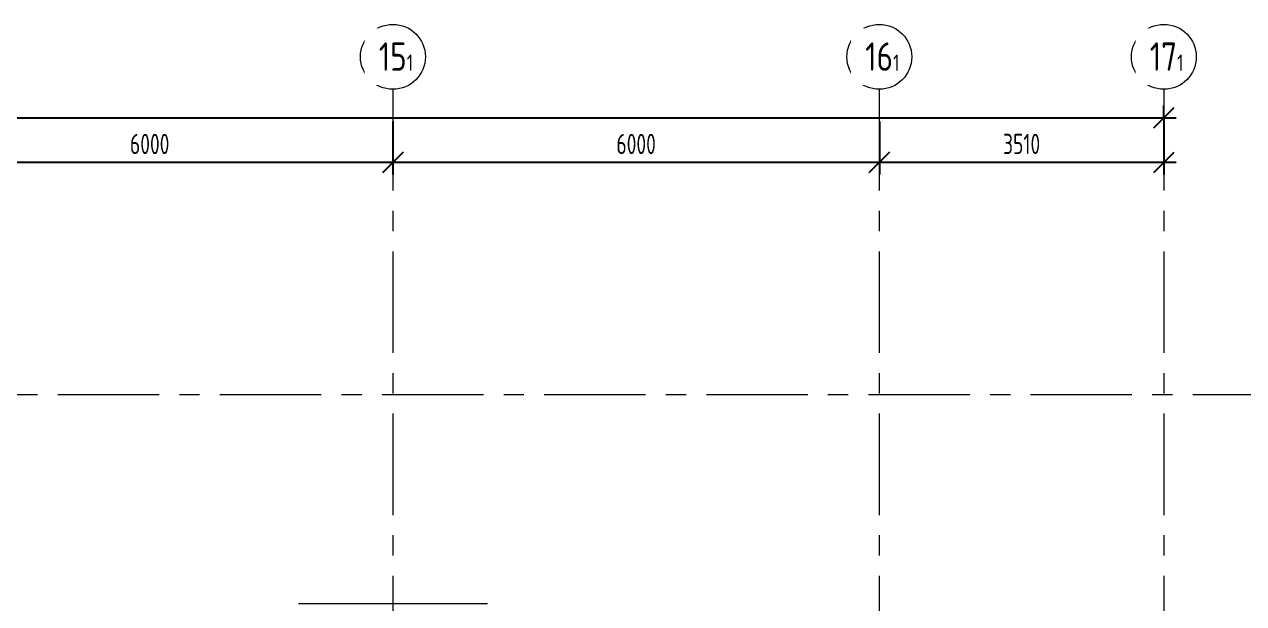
# Model space of a CAD drawing. Header units: millimetres. Extents: x -13407 to 129733, y -106516 to 109495.
# Drawn here: x 43024 to 58063, y 72815 to 79957 of the extents above; entities that cross this region are included whole.
import ezdxf

# ---------------------------------------------------------------- set-up
doc = ezdxf.new("R2010")
doc.units = ezdxf.units.MM
doc.linetypes.add('CENTER', pattern=[2, 1.25, -0.25, 0.25, -0.25])
doc.layers.get('Defpoints').update_dxf_attribs({"color": 6})
for name, color, linetype, lineweight in [('АР_Навесной фасад', 5, 'Continuous', 5), ('АР_Оси', 193, 'Continuous', 9), ('АР_Оси размеры', 164, 'Continuous', 9)]:
    doc.layers.add(name, color=color, linetype=linetype, lineweight=lineweight)
doc.styles.add('ГОСТ 2.304', font='isocpeur.ttf', dxfattribs={"width": 0.7})
doc.dimstyles.new('СПДС', dxfattribs={"dimscale": 100, "dimtxt": 2.5, "dimasz": 2.5, "dimexe": 1.5, "dimexo": 0, "dimgap": 1, "dimtad": 1, "dimdec": 0, "dimrnd": 1, "dimtxsty": 'ГОСТ 2.304', "dimblk": 'OBLIQUE', "dimcen": 2.5, "dimdle": 1.5, "dimadec": 0, "dimazin": 2, "dimtfac": 0.75, "dimtdec": 0, "dimtmove": 1, "dimatfit": 3, "dimfxl": 1, "dimtolj": 1, "dimarcsym": 1})

# ---------------------------------------------------------------- blocks, each defined once
blk = doc.blocks.new('_Oblique')
at = {"color": 0, "linetype": 'ByBlock', "lineweight": -2}
blk.add_line((-0.5, -0.5), (0.5, 0.5), dxfattribs=at)
blk = doc.blocks.new('*D293')
at = {"layer": 'Defpoints', "color": 0, "ltscale": 100, "transparency": 16777216}
for p in [(41570, 78830), (47570, 78760), (47570, 78258)]:
    blk.add_point(p, dxfattribs=at)
at = {"layer": 'АР_Оси размеры', "color": 0, "lineweight": -2, "ltscale": 100, "transparency": 16777216}
for p, q in [((41570, 78830), (41570, 78108)), ((47570, 78760), (47570, 78108)), ((41420, 78258), (47720, 78258))]:
    blk.add_line(p, q, dxfattribs=at)
at = {"layer": 'АР_Оси размеры', "color": 0, "lineweight": -2, "ltscale": 100, "transparency": 16777216, "xscale": 250, "yscale": 250, "zscale": 250, "rotation": 180}
blk.add_blockref('_Oblique', (41570, 78258), dxfattribs=at)
at = {"layer": 'АР_Оси размеры', "color": 0, "lineweight": -2, "ltscale": 100, "transparency": 16777216, "xscale": 250, "yscale": 250, "zscale": 250}
blk.add_blockref('_Oblique', (47570, 78258), dxfattribs=at)
at = {"layer": 'АР_Оси размеры', "color": 0, "ltscale": 100, "transparency": 16777216, "insert": (44570, 78483), "char_height": 250, "attachment_point": 5, "style": 'ГОСТ 2.304'}
blk.add_mtext('\\A1;6000', dxfattribs=at)
blk = doc.blocks.new('*D294')
at = {"layer": 'Defpoints', "color": 0, "ltscale": 100, "transparency": 16777216}
for p in [(47570, 78760), (53570, 78759), (53570, 78258)]:
    blk.add_point(p, dxfattribs=at)
at = {"layer": 'АР_Оси размеры', "color": 0, "lineweight": -2, "ltscale": 100, "transparency": 16777216}
for p, q in [((47570, 78760), (47570, 78108)), ((53570, 78759), (53570, 78108)), ((47420, 78258), (53720, 78258))]:
    blk.add_line(p, q, dxfattribs=at)
at = {"layer": 'АР_Оси размеры', "color": 0, "lineweight": -2, "ltscale": 100, "transparency": 16777216, "xscale": 250, "yscale": 250, "zscale": 250, "rotation": 180}
blk.add_blockref('_Oblique', (47570, 78258), dxfattribs=at)
at = {"layer": 'АР_Оси размеры', "color": 0, "lineweight": -2, "ltscale": 100, "transparency": 16777216, "xscale": 250, "yscale": 250, "zscale": 250}
blk.add_blockref('_Oblique', (53570, 78258), dxfattribs=at)
at = {"layer": 'АР_Оси размеры', "color": 0, "ltscale": 100, "transparency": 16777216, "insert": (50570, 78483), "char_height": 250, "attachment_point": 5, "style": 'ГОСТ 2.304'}
blk.add_mtext('\\A1;6000', dxfattribs=at)
blk = doc.blocks.new('*D295')
at = {"layer": 'Defpoints', "color": 0, "ltscale": 100, "transparency": 16777216}
for p in [(53570, 78759), (57080, 78796), (57080, 78258)]:
    blk.add_point(p, dxfattribs=at)
at = {"layer": 'АР_Оси размеры', "color": 0, "lineweight": -2, "ltscale": 100, "transparency": 16777216}
for p, q in [((53570, 78759), (53570, 78108)), ((57080, 78796), (57080, 78108)), ((53420, 78258), (57230, 78258))]:
    blk.add_line(p, q, dxfattribs=at)
at = {"layer": 'АР_Оси размеры', "color": 0, "lineweight": -2, "ltscale": 100, "transparency": 16777216, "xscale": 250, "yscale": 250, "zscale": 250, "rotation": 180}
blk.add_blockref('_Oblique', (53570, 78258), dxfattribs=at)
at = {"layer": 'АР_Оси размеры', "color": 0, "lineweight": -2, "ltscale": 100, "transparency": 16777216, "xscale": 250, "yscale": 250, "zscale": 250}
blk.add_blockref('_Oblique', (57080, 78258), dxfattribs=at)
at = {"layer": 'АР_Оси размеры', "color": 0, "ltscale": 100, "transparency": 16777216, "insert": (55325, 78483), "char_height": 250, "attachment_point": 5, "style": 'ГОСТ 2.304'}
blk.add_mtext('\\A1;3510', dxfattribs=at)
blk = doc.blocks.new('*D297')
at = {"layer": 'Defpoints', "color": 0, "ltscale": 100, "transparency": 16777216}
for p in [(-6430, 78807), (57080, 78807), (57080, 78807)]:
    blk.add_point(p, dxfattribs=at)
at = {"layer": 'АР_Оси размеры', "color": 0, "lineweight": -2, "ltscale": 100, "transparency": 16777216}
for p, q in [((-6430, 78807), (-6430, 78957)), ((57080, 78807), (57080, 78957)), ((-6580, 78807), (57230, 78807))]:
    blk.add_line(p, q, dxfattribs=at)
at = {"layer": 'АР_Оси размеры', "color": 0, "lineweight": -2, "ltscale": 100, "transparency": 16777216, "xscale": 250, "yscale": 250, "zscale": 250, "rotation": 180}
blk.add_blockref('_Oblique', (-6430, 78807), dxfattribs=at)
at = {"layer": 'АР_Оси размеры', "color": 0, "lineweight": -2, "ltscale": 100, "transparency": 16777216, "xscale": 250, "yscale": 250, "zscale": 250}
blk.add_blockref('_Oblique', (57080, 78807), dxfattribs=at)
at = {"layer": 'АР_Оси размеры', "color": 0, "ltscale": 100, "transparency": 16777216, "insert": (25325, 79032), "char_height": 250, "attachment_point": 5, "style": 'ГОСТ 2.304'}
blk.add_mtext('\\A1;63510', dxfattribs=at)

msp = doc.modelspace()

# ---------------------------------------------------------------- linework, layer by layer
at = {"layer": 'АР_Навесной фасад', "ltscale": 100}
msp.add_line((46404.9, 72815), (48734.9, 72815), dxfattribs=at)
at = {"layer": 'АР_Оси', "linetype": 'CENTER', "ltscale": 1000}
for p, q in [((47569.9, 79157.5), (47569.9, 23425.1)), ((53569.9, 79157.5), (53569.9, 23425.1)), ((57079.9, 79157.5), (57079.9, 23425.1)), ((-12563.8, 75395), (70614.6, 75395))]:
    msp.add_line(p, q, dxfattribs=at)
at = {"layer": 'АР_Оси', "ltscale": 0.5}
for centre in [(47569.9, 79557.5), (53569.9, 79557.5), (57079.9, 79557.5)]:
    msp.add_circle(centre, 400, dxfattribs=at)

# ---------------------------------------------------------------- dimensions: what is measured, and where the dimension line sits
at = {"layer": 'АР_Оси размеры', "ltscale": 100}
for base, p1, p2, picture, middle in [((47569.9, 78257.8), (41569.9, 78830.5), (47569.9, 78759.8), '*D293', (44569.9, 78482.8)), ((53569.9, 78257.8), (47569.9, 78759.8), (53569.9, 78759), '*D294', (50569.9, 78482.8)), ((57079.9, 78257.8), (53569.9, 78759), (57079.9, 78796), '*D295', (55324.9, 78482.8))]:
    dim = msp.add_linear_dim(base=base, p1=p1, p2=p2, dimstyle='СПДС', dxfattribs=at)
    dim.commit()
    dim.dimension.update_dxf_attribs({"geometry": picture, "text_midpoint": middle})

# ---------------------------------------------------------------- next in the draw order: texts
at = {"layer": 'АР_Оси', "char_height": 350, "width": 123.867, "attachment_point": 1, "line_spacing_factor": 1.149209, "style": 'ГОСТ 2.304', "bg_fill": 2}
for s, insert in [('{\\W0.8;15\\H0.57143x;1}', (47395.8, 79735.2)), ('{\\W0.8;16\\H0.57143x;1}', (53395.8, 79735.2)), ('{\\W0.8;17\\H0.57143x;1}', (56905.8, 79735.2))]:
    msp.add_mtext(s, dxfattribs=dict(at, insert=insert))

# ---------------------------------------------------------------- next in the draw order: dimensions: what is measured, and where the dimension line sits
at = {"layer": 'АР_Оси размеры', "ltscale": 100}
dim = msp.add_linear_dim(base=(57079.9, 78807.5), p1=(-6430.1, 78807.5), p2=(57079.9, 78807.5), dimstyle='СПДС', dxfattribs=at)
dim.commit()
dim.dimension.update_dxf_attribs({"geometry": '*D297', "text_midpoint": (25324.9, 79032.5)})

doc.saveas('drawing.dxf')
